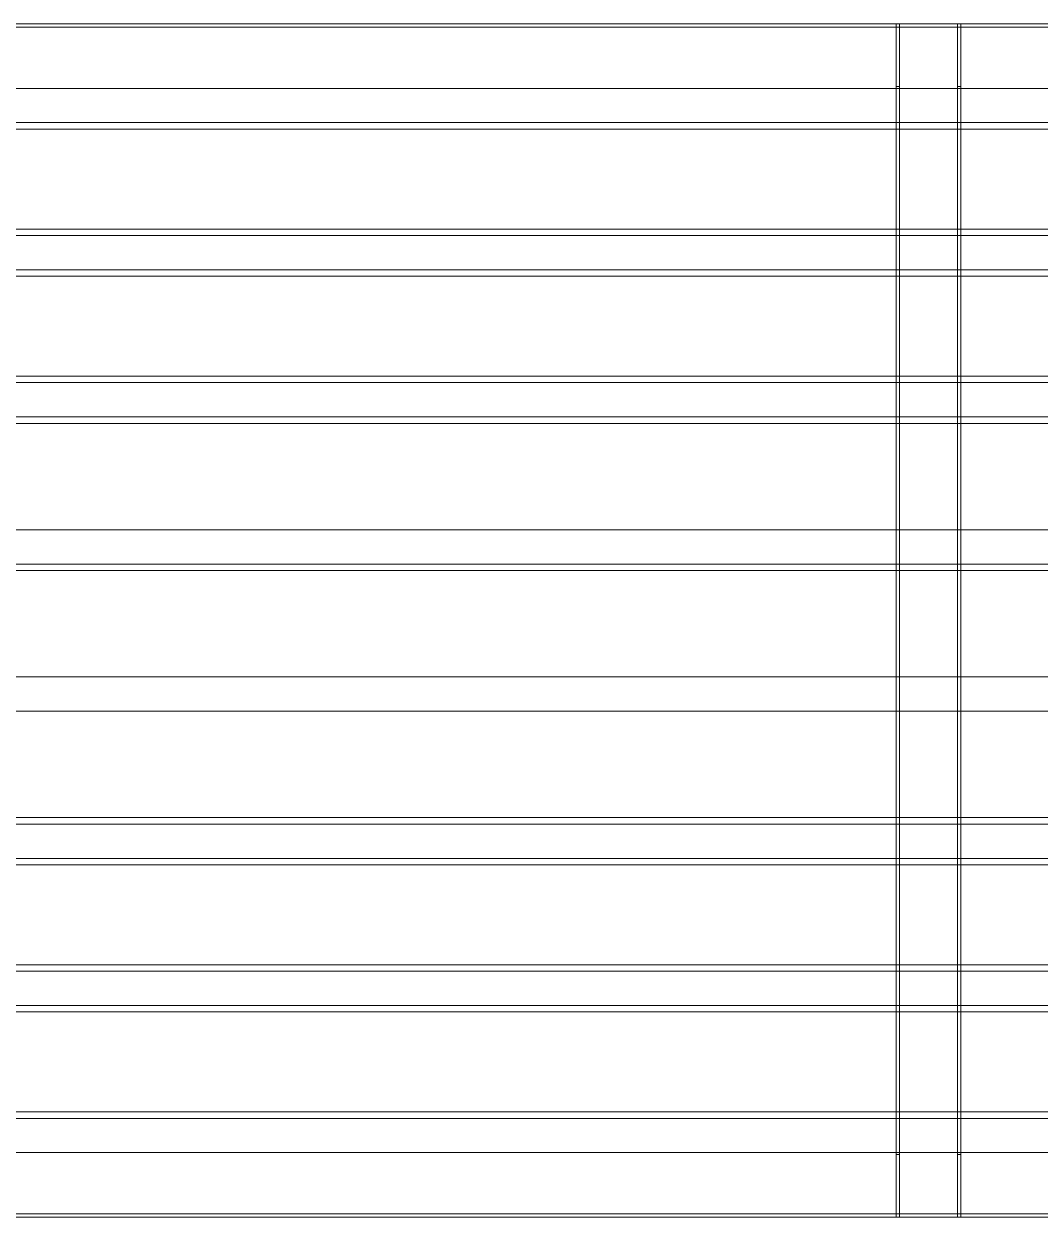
# Model space of a CAD drawing. Header units: millimetres. Extents: x 27531 to 32481, y 14140 to 19587.
# Drawn here: x 28149 to 28768, y 17564 to 18291 of the extents above; entities that cross this region are included whole.
import ezdxf

# ---------------------------------------------------------------- set-up
doc = ezdxf.new("R2010")
doc.units = ezdxf.units.MM
doc.header["$LTSCALE"] = 3
doc.layers.add('Warstwa 1', color=7, linetype='Continuous')

# ---------------------------------------------------------------- blocks, each defined once
blk = doc.blocks.new('vfds')
at = {"layer": 'Warstwa 1', "color": 7, "lineweight": 18}
for points in [[(-15800.05, 35561.61), (-14228.97, 35561.61)], [(-15034.15, 34834.99), (-15034.15, 35561.61)], [(-15034.15, 35561.61), (-15034.15, 35561.61)], [(-15032.18, 35561.61), (-15034.15, 35561.61)], [(-15032.18, 35561.61), (-15034.15, 35561.61)], [(-15034.15, 35561.61), (-14994.87, 35561.61)], [(-15034.15, 34834.99), (-15034.15, 35561.61)], [(-15034.15, 35561.61), (-14994.87, 35561.61)], [(-15034.15, 35561.61), (-15034.15, 35561.61)], [(-15034.15, 34834.99), (-15034.15, 35561.61)], [(-15032.18, 35561.61), (-15032.18, 35561.61)], [(-15032.18, 34834.99), (-15032.18, 35561.61)], [(-14996.83, 34834.99), (-14996.83, 35561.61)], [(-14996.83, 35561.61), (-14996.83, 35561.61)], [(-14994.87, 35561.61), (-14996.83, 35561.61)], [(-14994.87, 35561.61), (-14996.83, 35561.61)], [(-14994.87, 35561.61), (-14994.87, 35561.61)], [(-14994.87, 34834.99), (-14994.87, 35561.61)], [(-14994.87, 34834.99), (-14994.87, 35561.61)], [(-14994.87, 35561.61), (-14994.87, 35561.61)], [(-14994.87, 34834.99), (-14994.87, 35561.61)], [(-15800.05, 35559.65), (-14228.97, 35559.65)], [(-15034.15, 34873.04), (-15034.15, 35523.56)], [(-15032.18, 35523.56), (-15034.15, 35523.56)], [(-15032.18, 34873.04), (-15032.18, 35523.56)], [(-14996.83, 34873.04), (-14996.83, 35523.56)], [(-14994.87, 35523.56), (-14996.83, 35523.56)], [(-14994.87, 34873.04), (-14994.87, 35523.56)], [(-14228.97, 35501.47), (-15800.05, 35501.47)], [(-14228.97, 35497.54), (-15800.05, 35497.54)], [(-14228.97, 35436.66), (-15800.05, 35436.66)], [(-14228.97, 35432.73), (-15800.05, 35432.73)], [(-14228.97, 35411.87), (-15800.05, 35411.87)], [(-14228.97, 35407.94), (-15800.05, 35407.94)], [(-14228.97, 35347.06), (-15800.05, 35347.06)], [(-14228.97, 35343.13), (-15800.05, 35343.13)], [(-14228.97, 35322.27), (-15800.05, 35322.27)], [(-14228.97, 35318.34), (-15800.05, 35318.34)], [(-14228.97, 35232.67), (-15800.05, 35232.67)], [(-14228.97, 35232.67), (-15800.05, 35232.67)], [(-14228.97, 35228.74), (-15800.05, 35228.74)], [(-14228.97, 35228.74), (-15800.05, 35228.74)], [(-14228.97, 35078.26), (-15800.05, 35078.26)], [(-14228.97, 35074.33), (-15800.05, 35074.33)], [(-14228.97, 35053.46), (-15800.05, 35053.46)], [(-14228.97, 35049.54), (-15800.05, 35049.54)], [(-14228.97, 34988.66), (-15800.05, 34988.66)], [(-14228.97, 34984.73), (-15800.05, 34984.73)], [(-14228.97, 34963.86), (-15800.05, 34963.86)], [(-14228.97, 34959.94), (-15800.05, 34959.94)], [(-14228.97, 34899.06), (-15800.05, 34899.06)], [(-14228.97, 34895.13), (-15800.05, 34895.13)], [(-15032.18, 34873.04), (-15034.15, 34873.04)], [(-14994.87, 34873.04), (-14996.83, 34873.04)], [(-15800.05, 34836.95), (-14228.97, 34836.95)], [(-15800.05, 34834.99), (-14228.97, 34834.99)], [(-15032.18, 34834.99), (-15034.15, 34834.99)], [(-15034.15, 34834.99), (-15034.15, 34834.99)], [(-15032.18, 34834.99), (-15034.15, 34834.99)], [(-15034.15, 34834.99), (-14994.87, 34834.99)], [(-15034.15, 34834.99), (-14994.87, 34834.99)], [(-15034.15, 34834.99), (-15034.15, 34834.99)], [(-15032.18, 34834.99), (-15032.18, 34834.99)], [(-14994.87, 34834.99), (-14996.83, 34834.99)], [(-14996.83, 34834.99), (-14996.83, 34834.99)], [(-14994.87, 34834.99), (-14996.83, 34834.99)], [(-14994.87, 34834.99), (-14994.87, 34834.99)], [(-14994.87, 34834.99), (-14994.87, 34834.99)]]:
    blk.add_lwpolyline(points, dxfattribs=at)
for points in [[(-15800.05, 35561.61), (-15276.36, 35561.61), (-14752.66, 35561.61), (-14228.97, 35561.61)], [(-15800.05, 35522.33), (-15276.36, 35522.33), (-14752.66, 35522.33), (-14228.97, 35522.33)], [(-15800.05, 35522.33), (-15276.36, 35522.33), (-14752.66, 35522.33), (-14228.97, 35522.33)], [(-14228.97, 35501.47), (-14752.66, 35501.47), (-15276.36, 35501.47), (-15800.05, 35501.47)], [(-14228.97, 35432.73), (-14752.66, 35432.73), (-15276.36, 35432.73), (-15800.05, 35432.73)], [(-14228.97, 35411.87), (-14752.66, 35411.87), (-15276.36, 35411.87), (-15800.05, 35411.87)], [(-14228.97, 35343.13), (-14752.66, 35343.13), (-15276.36, 35343.13), (-15800.05, 35343.13)], [(-14228.97, 35322.27), (-14752.66, 35322.27), (-15276.36, 35322.27), (-15800.05, 35322.27)], [(-14228.97, 35253.53), (-14752.66, 35253.53), (-15276.36, 35253.53), (-15800.05, 35253.53)], [(-14228.97, 35253.53), (-14752.66, 35253.53), (-15276.36, 35253.53), (-15800.05, 35253.53)], [(-14228.97, 35163.93), (-14752.66, 35163.93), (-15276.36, 35163.93), (-15800.05, 35163.93)], [(-14228.97, 35163.93), (-14752.66, 35163.93), (-15276.36, 35163.93), (-15800.05, 35163.93)], [(-14228.97, 35143.06), (-14752.66, 35143.06), (-15276.36, 35143.06), (-15800.05, 35143.06)], [(-14228.97, 35143.06), (-14752.66, 35143.06), (-15276.36, 35143.06), (-15800.05, 35143.06)], [(-14228.97, 35074.33), (-14752.66, 35074.33), (-15276.36, 35074.33), (-15800.05, 35074.33)], [(-14228.97, 35053.46), (-14752.66, 35053.46), (-15276.36, 35053.46), (-15800.05, 35053.46)], [(-14228.97, 34984.73), (-14752.66, 34984.73), (-15276.36, 34984.73), (-15800.05, 34984.73)], [(-14228.97, 34963.86), (-14752.66, 34963.86), (-15276.36, 34963.86), (-15800.05, 34963.86)], [(-14228.97, 34895.13), (-14752.66, 34895.13), (-15276.36, 34895.13), (-15800.05, 34895.13)], [(-15800.05, 34874.26), (-15276.36, 34874.26), (-14752.66, 34874.26), (-14228.97, 34874.26)], [(-15800.05, 34874.26), (-15276.36, 34874.26), (-14752.66, 34874.26), (-14228.97, 34874.26)], [(-15800.05, 34834.99), (-15276.36, 34834.99), (-14752.66, 34834.99), (-14228.97, 34834.99)]]:
    blk.add_open_spline(points, degree=3, dxfattribs=at)
for points in [[(-15034.15, 35523.56), (-15034.15, 35525.36), (-15034.15, 35527.3), (-15034.15, 35529.08), (-15034.15, 35530.88), (-15034.15, 35532.79), (-15034.15, 35534.53), (-15034.15, 35536.28), (-15034.15, 35538.08), (-15034.15, 35539.73), (-15034.15, 35541.39), (-15034.15, 35543.04), (-15034.15, 35544.57), (-15034.15, 35546.1), (-15034.15, 35547.59), (-15034.15, 35548.95), (-15034.15, 35550.33), (-15034.15, 35551.61), (-15034.15, 35552.79), (-15034.15, 35553.97), (-15034.15, 35555.04), (-15034.15, 35556), (-15034.15, 35556.97), (-15034.15, 35557.8), (-15034.15, 35558.53), (-15034.15, 35559.26), (-15034.15, 35559.84), (-15034.15, 35560.32), (-15034.15, 35560.64), (-15034.15, 35560.89), (-15034.15, 35561.09), (-15034.15, 35561.23), (-15034.15, 35561.33), (-15034.15, 35561.42), (-15034.15, 35561.55), (-15034.15, 35561.61), (-15034.15, 35561.61)], [(-15032.18, 35561.61), (-15032.18, 35561.61), (-15032.18, 35561.47), (-15032.18, 35561.21), (-15032.18, 35560.94), (-15032.18, 35560.52), (-15032.18, 35559.99), (-15032.18, 35559.47), (-15032.18, 35558.78), (-15032.18, 35558), (-15032.18, 35557.22), (-15032.18, 35556.29), (-15032.18, 35555.28), (-15032.18, 35554.27), (-15032.18, 35553.12), (-15032.18, 35551.9), (-15032.18, 35550.67), (-15032.18, 35549.34), (-15032.18, 35547.92), (-15032.18, 35546.5), (-15032.18, 35545.02), (-15032.18, 35543.44), (-15032.18, 35541.87), (-15032.18, 35540.27), (-15032.18, 35538.57), (-15032.18, 35536.86), (-15032.18, 35535.18), (-15032.18, 35533.39), (-15032.18, 35532.19), (-15032.18, 35531.03), (-15032.18, 35529.81), (-15032.18, 35529), (-15032.18, 35528.21), (-15032.18, 35527.4), (-15032.18, 35526.1), (-15032.18, 35524.87), (-15032.18, 35523.56)], [(-14996.83, 35523.56), (-14996.83, 35525.36), (-14996.83, 35527.3), (-14996.83, 35529.08), (-14996.83, 35530.88), (-14996.83, 35532.79), (-14996.83, 35534.53), (-14996.83, 35536.28), (-14996.83, 35538.08), (-14996.83, 35539.73), (-14996.83, 35541.39), (-14996.83, 35543.04), (-14996.83, 35544.57), (-14996.83, 35546.1), (-14996.83, 35547.59), (-14996.83, 35548.95), (-14996.83, 35550.33), (-14996.83, 35551.61), (-14996.83, 35552.79), (-14996.83, 35553.97), (-14996.83, 35555.04), (-14996.83, 35556), (-14996.83, 35556.97), (-14996.83, 35557.8), (-14996.83, 35558.53), (-14996.83, 35559.26), (-14996.83, 35559.84), (-14996.83, 35560.32), (-14996.83, 35560.64), (-14996.83, 35560.89), (-14996.83, 35561.09), (-14996.83, 35561.23), (-14996.83, 35561.33), (-14996.83, 35561.42), (-14996.83, 35561.55), (-14996.83, 35561.61), (-14996.83, 35561.61)], [(-14994.87, 35561.61), (-14994.87, 35561.61), (-14994.87, 35561.47), (-14994.87, 35561.21), (-14994.87, 35560.94), (-14994.87, 35560.52), (-14994.87, 35559.99), (-14994.87, 35559.47), (-14994.87, 35558.78), (-14994.87, 35558), (-14994.87, 35557.22), (-14994.87, 35556.29), (-14994.87, 35555.28), (-14994.87, 35554.27), (-14994.87, 35553.12), (-14994.87, 35551.9), (-14994.87, 35550.67), (-14994.87, 35549.34), (-14994.87, 35547.92), (-14994.87, 35546.5), (-14994.87, 35545.02), (-14994.87, 35543.44), (-14994.87, 35541.87), (-14994.87, 35540.27), (-14994.87, 35538.57), (-14994.87, 35536.86), (-14994.87, 35535.18), (-14994.87, 35533.39), (-14994.87, 35532.19), (-14994.87, 35531.03), (-14994.87, 35529.81), (-14994.87, 35529), (-14994.87, 35528.21), (-14994.87, 35527.4), (-14994.87, 35526.1), (-14994.87, 35524.87), (-14994.87, 35523.56)], [(-15034.15, 34834.99), (-15034.15, 34834.99), (-15034.15, 34835.13), (-15034.15, 34835.39), (-15034.15, 34835.65), (-15034.15, 34836.08), (-15034.15, 34836.6), (-15034.15, 34837.13), (-15034.15, 34837.82), (-15034.15, 34838.59), (-15034.15, 34839.37), (-15034.15, 34840.3), (-15034.15, 34841.31), (-15034.15, 34842.33), (-15034.15, 34843.47), (-15034.15, 34844.7), (-15034.15, 34845.93), (-15034.15, 34847.26), (-15034.15, 34848.68), (-15034.15, 34850.09), (-15034.15, 34851.58), (-15034.15, 34853.15), (-15034.15, 34854.73), (-15034.15, 34856.33), (-15034.15, 34858.03), (-15034.15, 34859.74), (-15034.15, 34861.42), (-15034.15, 34863.21), (-15034.15, 34864.4), (-15034.15, 34865.56), (-15034.15, 34866.78), (-15034.15, 34867.59), (-15034.15, 34868.38), (-15034.15, 34869.2), (-15034.15, 34870.5), (-15034.15, 34871.73), (-15034.15, 34873.04)], [(-15032.18, 34873.04), (-15032.18, 34871.24), (-15032.18, 34869.29), (-15032.18, 34867.52), (-15032.18, 34865.71), (-15032.18, 34863.81), (-15032.18, 34862.07), (-15032.18, 34860.32), (-15032.18, 34858.52), (-15032.18, 34856.87), (-15032.18, 34855.21), (-15032.18, 34853.55), (-15032.18, 34852.02), (-15032.18, 34850.49), (-15032.18, 34849.01), (-15032.18, 34847.64), (-15032.18, 34846.27), (-15032.18, 34844.99), (-15032.18, 34843.81), (-15032.18, 34842.62), (-15032.18, 34841.56), (-15032.18, 34840.6), (-15032.18, 34839.63), (-15032.18, 34838.8), (-15032.18, 34838.07), (-15032.18, 34837.34), (-15032.18, 34836.76), (-15032.18, 34836.28), (-15032.18, 34835.96), (-15032.18, 34835.71), (-15032.18, 34835.5), (-15032.18, 34835.37), (-15032.18, 34835.26), (-15032.18, 34835.18), (-15032.18, 34835.05), (-15032.18, 34834.99), (-15032.18, 34834.99)], [(-14996.83, 34834.99), (-14996.83, 34834.99), (-14996.83, 34835.13), (-14996.83, 34835.39), (-14996.83, 34835.65), (-14996.83, 34836.08), (-14996.83, 34836.6), (-14996.83, 34837.13), (-14996.83, 34837.82), (-14996.83, 34838.59), (-14996.83, 34839.37), (-14996.83, 34840.3), (-14996.83, 34841.31), (-14996.83, 34842.33), (-14996.83, 34843.47), (-14996.83, 34844.7), (-14996.83, 34845.93), (-14996.83, 34847.26), (-14996.83, 34848.68), (-14996.83, 34850.09), (-14996.83, 34851.58), (-14996.83, 34853.15), (-14996.83, 34854.73), (-14996.83, 34856.33), (-14996.83, 34858.03), (-14996.83, 34859.74), (-14996.83, 34861.42), (-14996.83, 34863.21), (-14996.83, 34864.4), (-14996.83, 34865.56), (-14996.83, 34866.78), (-14996.83, 34867.59), (-14996.83, 34868.38), (-14996.83, 34869.2), (-14996.83, 34870.5), (-14996.83, 34871.73), (-14996.83, 34873.04)], [(-14994.87, 34873.04), (-14994.87, 34871.24), (-14994.87, 34869.29), (-14994.87, 34867.52), (-14994.87, 34865.71), (-14994.87, 34863.81), (-14994.87, 34862.07), (-14994.87, 34860.32), (-14994.87, 34858.52), (-14994.87, 34856.87), (-14994.87, 34855.21), (-14994.87, 34853.55), (-14994.87, 34852.02), (-14994.87, 34850.49), (-14994.87, 34849.01), (-14994.87, 34847.64), (-14994.87, 34846.27), (-14994.87, 34844.99), (-14994.87, 34843.81), (-14994.87, 34842.62), (-14994.87, 34841.56), (-14994.87, 34840.6), (-14994.87, 34839.63), (-14994.87, 34838.8), (-14994.87, 34838.07), (-14994.87, 34837.34), (-14994.87, 34836.76), (-14994.87, 34836.28), (-14994.87, 34835.96), (-14994.87, 34835.71), (-14994.87, 34835.5), (-14994.87, 34835.37), (-14994.87, 34835.26), (-14994.87, 34835.18), (-14994.87, 34835.05), (-14994.87, 34834.99), (-14994.87, 34834.99)]]:
    blk.add_open_spline(points, degree=3, knots=[0, 0, 0, 0, 1, 1, 1, 2, 2, 2, 3, 3, 3, 4, 4, 4, 5, 5, 5, 6, 6, 6, 7, 7, 7, 8, 8, 8, 9, 9, 9, 10, 10, 10, 11, 11, 11, 12, 12, 12, 12], dxfattribs=at)

msp = doc.modelspace()

# ---------------------------------------------------------------- block references
msp.add_blockref('vfds', (43714.81, -17270.73))

doc.saveas('drawing.dxf')
